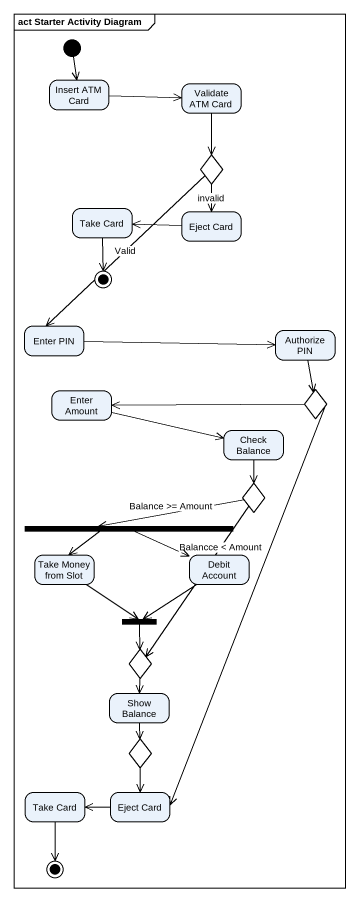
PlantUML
@startuml
mainframe act Starter Activity Diagram
hide empty description
state "Insert ATM Card" as Insert_ATM_Card
state "Validate ATM Card" as Validate_ATM_Card
state choice1 <<choice>>
state "Take Card" as Take_Card
state "Eject Card" as Eject_Card
state final1 <<end>>
state "Enter PIN" as Enter_PIN
state "Authorize PIN" as Authorize_PIN
state "Enter Amount" as Enter_Amount
state choice2 <<choice>>
state "Check Balance" as Check_Balance
state choice3 <<choice>>
state fork1 <<fork>>
state "Take Money from Slot" as Take_Money_from_Slot
state "Debit Account" as Debit_Account
state fork2 <<join>>
state choice4 <<choice>>
state "Show Balance" as Show_Balance
state choice5 <<choice>>
state "Take Card" as Take_Card_2
state "Eject Card" as Eject_Card_2
state final2 <<end>>
[*] --> Insert_ATM_Card
Insert_ATM_Card -right-> Validate_ATM_Card
Validate_ATM_Card --> choice1
choice1 --> Eject_Card : invalid
choice1 --> Enter_PIN : Valid
Take_Card --> final1
Eject_Card -left-> Take_Card
Enter_PIN -right-> Authorize_PIN
Authorize_PIN --> choice2
Enter_Amount -right-> Check_Balance
choice2 -left-> Enter_Amount
choice2 --> Eject_Card_2
Check_Balance --> choice3
choice3 -left-> fork1 : Balance >= Amount
choice3 --> choice4 : Balancce < Amount
fork1 --> Take_Money_from_Slot
fork1 -right-> Debit_Account
Take_Money_from_Slot --> fork2
Debit_Account --> fork2
fork2 --> choice4
choice4 --> Show_Balance
Show_Balance --> choice5
choice5 --> Eject_Card_2
Take_Card_2 --> final2
Eject_Card_2 -left-> Take_Card_2
@enduml
